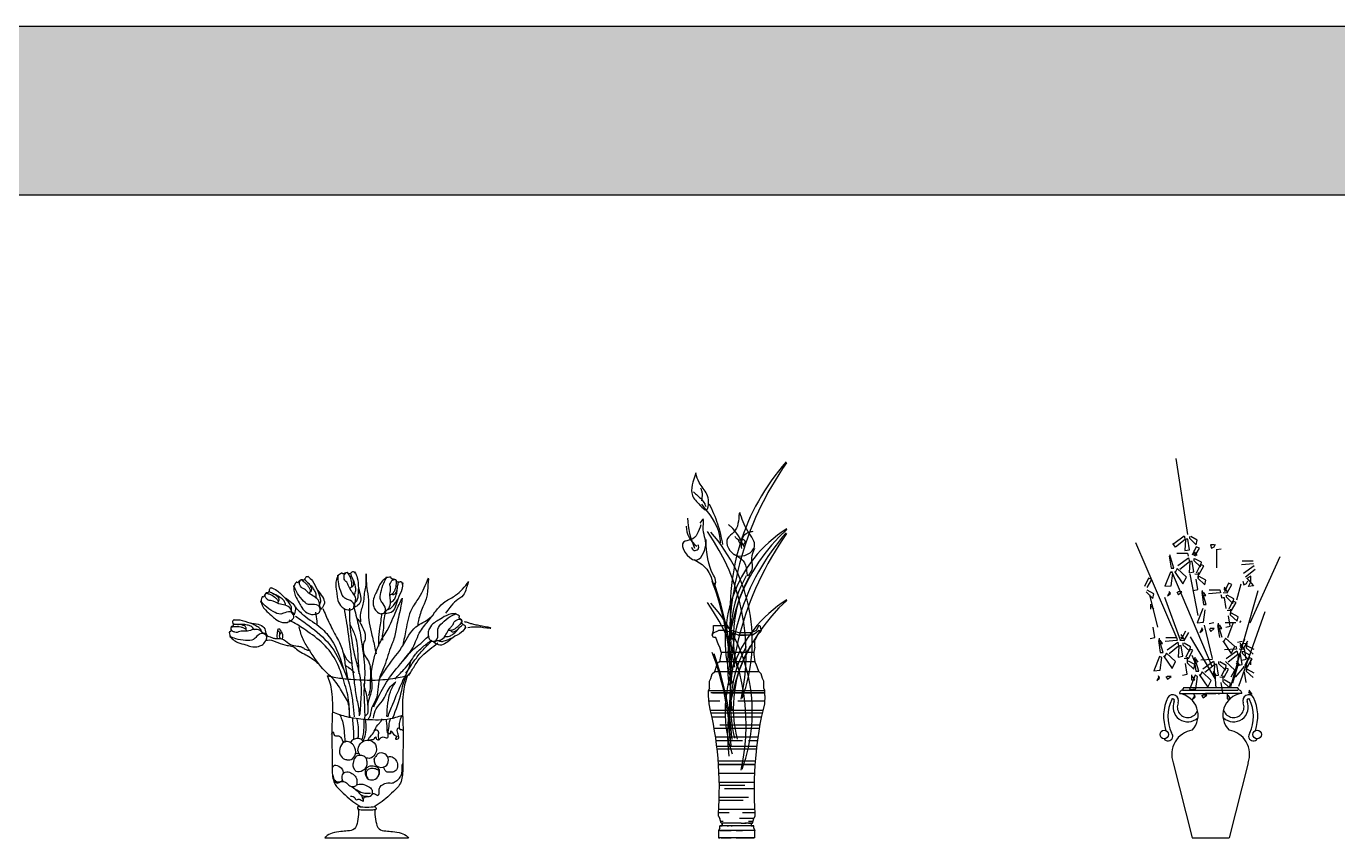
# Model space of a CAD drawing. Header units: millimetres. Extents: x 22565 to 38821, y 15578 to 26720.
# Drawn here: x 25514 to 27963, y 25206 to 26720 of the extents above; entities that cross this region are included whole.
import ezdxf

# ---------------------------------------------------------------- set-up
doc = ezdxf.new("R2010")
doc.units = ezdxf.units.MM
doc.layers.add('www.cad-blocks.net', color=7, linetype='Continuous')

# ---------------------------------------------------------------- blocks, each defined once
blk = doc.blocks.new('A$C48D22395')
for points in [[(305, 892), (247, 889), (232, 866), (223, 832), (219, 807), (202, 781), (181, 768), (158, 775), (138, 766), (105, 713), (94, 691), (78, 665), (59, 666), (44, 666), (36, 658), (21, 593), (3, 540), (0, 534)], [(808, 299), (753, 391), (596, 462), (440, 503), (368, 537), (328, 556), (263, 572), (221, 573), (174, 603), (126, 661), (119, 679), (119, 710), (120, 729)], [(158, 760), (242, 735), (368, 663), (425, 609), (467, 543)], [(655, 442), (610, 563), (539, 631), (486, 671), (365, 730), (309, 756), (264, 782), (244, 795), (213, 810)], [(271, 908), (423, 835), (627, 654), (806, 526), (904, 387), (879, 231), (868, 202)], [(467, 497), (459, 535), (471, 560), (481, 582), (481, 605), (471, 640), (440, 671), (418, 696), (332, 741), (315, 746)], [(809, 62), (862, 132), (851, 214), (809, 261), (627, 256), (523, 222), (329, 289), (119, 439), (7, 557)], [(10, 556), (45, 452), (127, 328), (283, 185), (386, 89), (568, 6), (687, 6), (817, 70)], [(871, 231), (808, 292), (805, 373), (767, 468), (696, 567), (636, 641)]]:
    blk.add_spline(points, degree=3)
blk = doc.blocks.new('A$C30191FAA')
blk.add_line((178.5, 0), (334.7, 0))
for points in [[(245.7, 403), (245.7, 419.3), (251.4, 441.3), (252.8, 456.2), (254.9, 467.6), (255.6, 490.3), (255.6, 492.4), (255.6, 486.8), (257, 465.5), (259.9, 443.5), (260.6, 406.5), (264.8, 384.5), (271.2, 357.6), (274.1, 343.4)], [(80.3, 465.7), (76.1, 465.5), (75, 463.8), (74.4, 461.4), (74.1, 459.6), (72.9, 457.7), (71.4, 456.8), (69.7, 457.3), (68.3, 456.6), (65.9, 452.8), (65.1, 451.2), (63.9, 449.3), (62.6, 449.4), (61.5, 449.4), (61, 448.8), (59.8, 444.2), (58.6, 440.4), (58.3, 439.9)], [(77.9, 466.9), (88.8, 461.6), (103.4, 448.5), (116.4, 439.3), (123.4, 429.3), (121.6, 418.1), (120.9, 416)], [(280.5, 296.7), (295.3, 319.1), (325.3, 360.3), (348.2, 393.4), (374.7, 410.2), (389, 427.5), (403.2, 440.7), (422.6, 452.4), (447, 477.9)], [(371.2, 484.5), (353.8, 447.9), (340.6, 427), (329.9, 387.8), (323.8, 359.3)], [(372.2, 483), (370.1, 460.6), (369.1, 450.9), (361.5, 431.1), (353.3, 405.6), (351.3, 395.4)], [(446, 476.3), (442.5, 465.7), (436.8, 452.4), (423.6, 442.3), (411.9, 429.5), (403.7, 419.4)], [(116.6, 405.9), (120.4, 411), (119.6, 416.9), (116.6, 420.2), (103.5, 419.9), (96, 417.5), (82, 422.2), (66.9, 433.1), (58.9, 441.6)], [(59.1, 441.5), (61.5, 434), (67.5, 425.1), (78.7, 414.8), (86.2, 407.9), (99.2, 401.9), (107.8, 401.9), (117.1, 406.5)], [(116.5, 423), (112.5, 429.6), (101.2, 434.7), (90, 437.7), (84.8, 440.1), (81.9, 441.5), (77.3, 442.7), (74.3, 442.7), (70.9, 444.9), (67.4, 449.1), (66.9, 450.4), (66.9, 452.6), (67, 453.9)], [(69.7, 456.2), (75.7, 454.4), (84.8, 449.2), (89, 445.3), (91.9, 440.6)], [(105.5, 433.3), (102.2, 442), (97.2, 446.9), (93.3, 449.8), (84.6, 454), (80.6, 455.9), (77.3, 457.8), (75.9, 458.7), (73.6, 459.8)], [(92, 437.3), (91.4, 440), (92.2, 441.8), (93, 443.4), (93, 445), (92.3, 447.6), (90, 449.8), (88.4, 451.6), (82.3, 454.8), (81, 455.2)], [(121, 418.1), (116.5, 422.5), (116.3, 428.3), (113.5, 435.2), (108.4, 442.3), (104.1, 447.7)], [(253.5, 226.9), (258.5, 231.9), (259.2, 244.7), (262.7, 263.1), (267, 283), (265.6, 301.5), (267, 318.5), (272, 340.5), (280.5, 362.5), (294.7, 386.7), (311.7, 423.6), (322.4, 446.3)], [(322.8, 446.8), (319.7, 428.5), (312.1, 393.4), (306.5, 368), (302.9, 359.3), (289.7, 321.1), (280.5, 297.2), (272.9, 256.5), (265.7, 241.8), (261.1, 223.9), (259.6, 221.9)], [(122.8, 430.7), (139.1, 415.1), (171.1, 391.6), (191, 368.9), (211.6, 320.6), (213.7, 313.5)], [(161.1, 420.7), (163.3, 404.4), (163.3, 396.6)], [(174.6, 427.8), (186, 402.3), (200.2, 374.6), (207.3, 361.1), (214.4, 335.6), (218.7, 308.6), (221.5, 295.1)], [(214.4, 427.8), (221.5, 383.8), (228.6, 327), (232.9, 292.3), (237.1, 263.9), (242.1, 236.2), (242.8, 227.7)], [(244.2, 229.8), (246.4, 261.7), (246.4, 285.9), (242.1, 310.7), (235, 338.4), (228.6, 372.5), (225.8, 397.3), (225.1, 428.6)], [(232.2, 432.1), (240.7, 398.7), (249.9, 344.8), (252.8, 298.6), (251.4, 271.7), (252.1, 252.5), (252.8, 234), (252.8, 224.1), (252.8, 221.3)], [(269.8, 244.3), (288.6, 281.9), (311.6, 315), (342.6, 354.7), (356.9, 385.3), (373.7, 407.1), (381.8, 417.3)], [(285.1, 418.9), (280.5, 390.4), (278.5, 368.5), (278.5, 357.8)], [(290.2, 417.3), (288.1, 403.6), (287.6, 387.3), (285.6, 373.1), (286.1, 369)], [(10.2, 406.5), (6.5, 404.5), (6.2, 402.6), (6.7, 400.1), (7.2, 398.3), (7, 396.1), (6, 394.6), (4.3, 394.4), (3.3, 393.1), (2.8, 388.7), (2.8, 386.9), (2.5, 384.7), (1.3, 384.2), (0.3, 383.7), (0, 383), (1, 378.3), (1.5, 374.3), (1.5, 373.8)], [(4.7, 393.4), (10.9, 394.4), (21.4, 393.6), (26.8, 391.9), (31.5, 388.9)], [(46.9, 388.2), (40.2, 394.6), (33.5, 396.9), (28.8, 397.8), (19.1, 397.8), (14.7, 397.8), (10.9, 398.1), (9.2, 398.3), (6.7, 398.3)], [(7.5, 406.5), (19.6, 406.5), (38.5, 401.1), (54.1, 398.3), (64.8, 392.4), (68, 381.5), (68.2, 379.3)], [(33, 385.9), (31.3, 388.2), (31.3, 390.2), (31.3, 391.9), (30.5, 393.4), (28.8, 395.4), (25.8, 396.4), (23.6, 397.3), (16.7, 397.6), (15.4, 397.3)], [(67.5, 381.2), (61.5, 383.2), (58.8, 388.4), (53.4, 393.4), (45.7, 397.6), (39.5, 400.6)], [(224.4, 224.8), (222.9, 256.8), (213, 295.1), (200.9, 327), (175.3, 361.8), (142.7, 387.4), (116.4, 403.7), (112.1, 405.8)], [(123.5, 413.6), (148.3, 395.9), (187.4, 360.4), (213, 315), (226.5, 277.3), (230.7, 250.4), (232.9, 225.5)], [(225.8, 224.1), (225.1, 226.9), (223.6, 245.4), (211.6, 271), (194.5, 295.8), (178.9, 310.7), (149.8, 349.8), (137.7, 370.3), (130.6, 393.8)], [(225.8, 397.3), (235, 376.7), (240, 338.4), (242.1, 305.7)], [(239.3, 408.7), (245, 402.3)], [(243.8, 402.1), (250.5, 388.8), (253.5, 370.5), (250.5, 361.9), (249.9, 354.7), (252.5, 340.5), (260.1, 329.3), (263.2, 315.5), (263.2, 288.6), (261.2, 269.7), (259.6, 265.2)], [(445.5, 392.4), (459.3, 393.9), (481.2, 391.9), (488.3, 391.4), (472, 394.9), (460.8, 397), (452.6, 399), (446.5, 401), (439.4, 403.1)], [(68.7, 368.3), (70, 374.5), (66.8, 379.5), (62.5, 381.2), (50.9, 375.3), (45.2, 369.8), (30.5, 368.1), (12.2, 371.3), (1.3, 375.5)], [(1.5, 375.5), (7, 369.8), (16.2, 364.4), (30.8, 359.9), (40.5, 356.9), (54.8, 357.2), (62.5, 360.9), (69, 369.1)], [(61.3, 383.7), (54.8, 387.9), (42.4, 387.7), (31, 385.4), (25.3, 385.4), (22.1, 385.4), (17.4, 384.5), (14.7, 383.2), (10.7, 383.7), (5.7, 385.9), (4.7, 386.9), (3.8, 388.9), (3.3, 390.2)], [(68, 382.2), (72.2, 376), (76.2, 374.8), (82.1, 372.6), (88.1, 371.6), (93.8, 372.1), (101.5, 369.8), (114.6, 360.7), (127.3, 357.7), (134.7, 356), (141.9, 352), (147.6, 350), (151.1, 349.8)], [(68.7, 368.6), (74.4, 369.1), (90.8, 364.1), (107.9, 358.9), (118.8, 356.7), (128, 350.3), (151.6, 336.4), (167.5, 324)], [(89.8, 372.3), (89.3, 377.8), (89.8, 380.7), (90.3, 383.5), (90.8, 387.2), (92.1, 390.7), (94.8, 387.4), (99, 381.2), (99.5, 377), (99, 371.3)], [(91.3, 386.2), (93, 384.2), (93.8, 379.3)], [(94.8, 372.3), (94, 376.8), (95.5, 381), (97, 383.2), (97.3, 384)], [(309.5, 296.2), (325.8, 314), (337.5, 327.7), (346.2, 340.5), (361.5, 356.2), (377.8, 369)], [(324.3, 330.8), (347.7, 355.2), (360.5, 365.4), (370.1, 374.6), (373.2, 377.1)], [(329.9, 306.9), (349.3, 335.4), (364.5, 353.7), (378.8, 368)], [(212.3, 346.2), (222.2, 329.9), (230, 324.2)], [(335, 302.8), (345.7, 320.1), (359.9, 339.5), (374.2, 351.7), (389.5, 363.9)], [(216.5, 321.4), (222.9, 317.8), (232.9, 307.9)], [(295.8, 225.5), (305.5, 249.4), (323.3, 291.1), (327.4, 299.3), (333, 310.4), (339.1, 328.8)], [(183.1, 302.8), (199.1, 299.1), (226.9, 295.9), (267.9, 294.3), (305.2, 297.1), (332.9, 302.8)], [(183.1, 302.8), (187.7, 289.2), (191, 272.9), (192.4, 230), (191.3, 180.2), (192.3, 147.4), (192.2, 124.1), (198, 99.2), (209.4, 86.3), (223.6, 73.5), (238.1, 62.6), (246, 57.3)], [(332.9, 302.8), (328.4, 289.2), (325.1, 272.9), (323.7, 230), (324.8, 180.2), (323.8, 147.4), (323.9, 124.1), (318.1, 99.2), (306.7, 86.3), (292.5, 73.5), (278, 62.6), (270.1, 57.3)], [(305.5, 223.9), (321.2, 270.8), (330.9, 300.3), (337.5, 307.4)], [(259.2, 245.4), (257.7, 259.6), (255.6, 271), (252.1, 283.7), (252.1, 288)], [(269.3, 223.4), (274.4, 240.7), (286.1, 255.5), (300.4, 281.4), (310.5, 290.6)], [(294.3, 226.5), (296.3, 251.4), (300.9, 272.3), (311.1, 291.6)], [(192.5, 234.8), (219.1, 226.1), (254.5, 221.1), (267.3, 220.4), (311.1, 224.8), (323.7, 228.9)], [(205.8, 230.2), (210.2, 220.6), (213.2, 208.3), (215.2, 190.5), (216, 179.5)], [(229.9, 224.1), (230.8, 211.3), (231.9, 194.9), (231.6, 183.1)], [(237.9, 222.2), (240.6, 207.2), (240.6, 192.4), (240.1, 185.5)], [(250.8, 221.4), (251.3, 209.4), (249.7, 193.2), (247.5, 182.5)], [(254, 221.1), (255.1, 209.1), (255.1, 201.1), (251.9, 186.1), (249.9, 180.1)], [(259.5, 181.4), (260.3, 185.5), (263.6, 189.1), (270.8, 198.7), (277.1, 210.5), (281.4, 214.8), (285, 220.9), (285.3, 221.9)], [(292.4, 221.1), (293.8, 212.6), (294.3, 206.6), (294.3, 201.7), (295.9, 195.4), (298.7, 193.8)], [(296.2, 195.9), (297.9, 203.9), (300.6, 220.3), (301.7, 222.5)], [(322, 227.4), (319, 220.6), (317.6, 215.7), (317, 210.7), (318.1, 203.3), (319.2, 201.7), (320, 200.9)], [(190.8, 192.5), (194.3, 197.4), (195.3, 192.7), (198.5, 190.2), (204.2, 189.9), (207.5, 188.3), (209.3, 185.2), (210.5, 182.9), (213.3, 179.6), (216.8, 178.7)], [(260, 181.5), (263.3, 182.7), (267.3, 183.4), (270.1, 184.1), (272.2, 186.9), (273.4, 188.5), (274.1, 186.4), (275.2, 184.1), (277.1, 182.7), (280.2, 183.6), (282, 185.5), (285.3, 187.8), (289.1, 187.8), (296.1, 187.3), (296.6, 189.4), (297.3, 195.3), (299.4, 194.8), (301, 194.1), (301.5, 199.5), (306.7, 193.2), (312.8, 188.5), (310.4, 185.5), (310.4, 184.8), (316.1, 185.5), (315.8, 190.9), (315.3, 193), (314.2, 203), (315.8, 204.9), (317.9, 203), (322.9, 201.4), (325, 199.1)], [(272.1, 200.6), (275.7, 201.1), (278.1, 198.1), (278.1, 191), (278.7, 185.8), (279, 183.9), (279, 183.1)], [(217.1, 146.3), (224.6, 145.4), (234.7, 152.9), (234.7, 167.7), (227.6, 176.8), (217.3, 179.6), (207.7, 170.5), (207.2, 154.5), (215.4, 146.8), (223.6, 144.9)], [(227.9, 177.3), (229.3, 181.7), (234.4, 184.8), (247.3, 183.1), (249.2, 179.8)], [(243.8, 155), (241, 159.7), (242.6, 172.3), (248.5, 179.1), (259.8, 182.2), (272.9, 174), (272, 155.5), (263, 148.2), (254.8, 149.1)], [(232.6, 129.7), (236.5, 124.5), (249.4, 125.9), (256.2, 132.5), (257.4, 141.4), (254.8, 149.4), (247.3, 153.6), (235.4, 150.1), (231.1, 139.1), (231.1, 132.5), (233.3, 129)], [(235.8, 159), (238.2, 157.1), (241.2, 157.6)], [(269.9, 147.6), (274.8, 134.3), (291.4, 133.4), (297.3, 144.8), (290.3, 156.6), (277.1, 156.3), (272.4, 150.2), (271, 148.3), (271.3, 140.4)], [(295.9, 151.2), (301.7, 151.4), (309.5, 146.9), (313.9, 138), (312.3, 127), (305.3, 122.6), (298.5, 122.3), (292.1, 124), (290.5, 127), (289.3, 129.1), (288.8, 131.5), (289.1, 132.2)], [(192.2, 130.5), (196.2, 135.2), (207, 131.9), (212.2, 124.7), (212.4, 119.1)], [(212.9, 104.8), (211.5, 108), (210.7, 115.1), (212.6, 119.3), (216.6, 122.6), (222.2, 123), (231.2, 118.6), (237.5, 110.6), (238.4, 103.4), (237, 97.5), (234, 95.4), (232.3, 95.1), (229.7, 94.9), (229, 95.1)], [(226.5, 77.6), (234.4, 74.5), (236.3, 71.2), (242.6, 71.9), (246.2, 70.3), (248.7, 68.7), (249.9, 68.4), (251.1, 74.1), (254.1, 76.2), (261.2, 77.1), (265.2, 78.7), (268.4, 82.3), (274.8, 79.9), (276.9, 79), (279, 80.9), (279.7, 87.2), (281.1, 94), (283.9, 97.3), (287.9, 100.1), (293.1, 101.7), (298.7, 102.4), (306.4, 102.6), (309.7, 104.8), (315.4, 108.7), (319.8, 114.6), (322.4, 121.9), (322.6, 129.6), (323.1, 135.5), (323.8, 138.5)], [(253.7, 120), (258.4, 109.9), (269.4, 108.3), (279.2, 116.5), (278.8, 129.4), (271.5, 133.1), (259.5, 132.2), (254.4, 127), (254.1, 116)], [(259.5, 110.4), (257, 114.8), (257.4, 125.4), (263, 129.4), (271, 129.4), (277.8, 126.1), (279.2, 120.5), (278.1, 114.8)], [(193.2, 116.5), (201.6, 101.9), (209.8, 104.8), (216.8, 103.6), (220.6, 100.8), (223.2, 98.4), (227.4, 95.9), (244.5, 81.3), (247.3, 77.3), (248.5, 72.2)], [(211.2, 107.6), (208.9, 105.2), (204.9, 103.6), (203, 103.6), (201.1, 104.5), (198.1, 105.9), (194.3, 113.2)], [(238.2, 98.7), (242.4, 100.1), (251.3, 99.1), (262.1, 94.2), (266.8, 88.1), (266.6, 83.7), (265.6, 79.7), (263.5, 78.3)], [(237.3, 90), (245.9, 85.3), (256, 83), (264, 83.4)], [(245.2, 80.6), (249.7, 78.5), (254.6, 77.6), (258.1, 77.8)], [(240.9, 52.5), (241.3, 47.3), (239.4, 30.3), (233.6, 16.6), (220.9, 12.7), (208.4, 11.6), (192.3, 8.6), (180.2, 1.7), (178.5, 0)], [(241.3, 58.7), (239.6, 57), (240.5, 53.3), (241.6, 52.2)], [(240.9, 52.5), (251.2, 52.2), (263.5, 52.2), (272.8, 52.5)], [(241.8, 58.5), (257, 57), (272.5, 58.3)], [(272.1, 58.1), (273.8, 56.3), (273.6, 52.5), (270, 52)], [(272.3, 52.5), (271.9, 47.3), (273.8, 30.3), (279.6, 16.6), (292.3, 12.7), (304.8, 11.6), (321, 8.6), (333, 1.7), (334.7, 0)]]:
    blk.add_spline(points, degree=3)
at = {"yscale": 0.07200000000011642, "zscale": 0.072}
for p, xscale, rotation in [((106.9, 432.5), 0.07199999999671876, 340.9705285811104), ((176.6, 459.7), 0.07199999999520362, 319.1836113149182), ((255.7, 473.6), 0.07200000000226556, 288.2860083961286), ((384.6, 429.8), 0.07200000000253123, 253.7284917924354)]:
    blk.add_blockref('A$C48D22395', p, dxfattribs=dict(at, xscale=xscale, rotation=rotation))
blk = doc.blocks.new('A$C23C93A61')
for p, q in [((57.8, 387), (57.8, 396)), ((57.8, 396), (67.2, 396)), ((67.2, 396), (78.9, 396)), ((78.9, 396), (93, 387)), ((142.3, 396), (137.6, 387)), ((142.3, 396), (144.6, 396)), ((144.6, 396), (147, 387)), ((55.4, 378), (57.8, 387)), ((55.4, 378), (57.8, 382.5)), ((57.8, 373.5), (55.4, 378)), ((57.8, 382.5), (67.2, 387)), ((62.5, 373.5), (57.8, 373.5)), ((67.2, 360), (62.5, 373.5)), ((78.9, 387), (67.2, 387)), ((93, 382.5), (78.9, 387)), ((93, 387), (107.1, 382.5)), ((104.7, 378), (93, 382.5)), ((104.7, 378), (107.1, 378)), ((116.5, 378), (104.7, 378)), ((118.8, 382.5), (107.1, 382.5)), ((107.1, 378), (118.8, 378)), ((118.8, 382.5), (116.5, 382.5)), ((118.8, 378), (116.5, 378)), ((128.2, 378), (116.5, 378)), ((128.2, 382.5), (118.8, 382.5)), ((130.5, 378), (118.8, 378)), ((137.6, 387), (128.2, 382.5)), ((130.5, 378), (128.2, 378)), ((137.6, 382.5), (130.5, 378)), ((137.6, 382.5), (130.5, 378)), ((139.9, 378), (135.2, 369)), ((135.2, 355.5), (135.2, 369)), ((142.3, 387), (137.6, 382.5)), ((142.3, 382.5), (139.9, 378)), ((142.3, 387), (147, 387)), ((144.6, 382.5), (142.3, 382.5)), ((144.6, 382.5), (142.3, 382.5)), ((142.3, 382.5), (144.6, 382.5)), ((147, 387), (144.6, 382.5)), ((69.5, 355.5), (67.2, 360)), ((71.9, 346.5), (69.5, 355.5)), ((71.9, 346.5), (71.9, 342)), ((71.9, 346.5), (132.9, 346.5)), ((135.2, 355.5), (132.9, 346.5)), ((132.9, 346.5), (132.9, 342)), ((60.1, 310.5), (64.8, 324)), ((64.8, 324), (67.2, 328.5)), ((67.2, 328.5), (69.5, 328.5)), ((69.5, 328.5), (71.9, 342)), ((135.2, 328.5), (69.5, 328.5)), ((132.9, 342), (135.2, 328.5)), ((137.6, 324), (135.2, 328.5)), ((142.3, 310.5), (137.6, 324)), ((50.7, 292.5), (53.1, 297)), ((53.1, 297), (55.4, 306)), ((55.4, 306), (60.1, 310.5)), ((60.1, 310.5), (142.3, 310.5)), ((147, 306), (142.3, 310.5)), ((149.3, 297), (147, 306)), ((151.7, 292.5), (149.3, 297)), ((50.7, 279), (48.4, 274.5)), ((48.4, 265.5), (48.4, 274.5)), ((48.4, 274.5), (154, 274.5)), ((50.7, 279), (50.7, 292.5)), ((52.7, 271.3), (154, 271.3)), ((56.1, 270.3), (154, 270.3)), ((151.7, 279), (151.7, 292.5)), ((154, 274.5), (151.7, 279)), ((154, 265.5), (154, 274.5)), ((49.6, 249.8), (48.4, 265.5)), ((49.1, 255.6), (69.5, 255.6)), ((103, 255.6), (153.3, 255.6)), ((154, 265.5), (152.8, 249.8)), ((52.4, 237.8), (150, 237.8)), ((53.4, 233.1), (149, 233.1)), ((55, 225.7), (78.6, 225.7)), ((89.6, 225.7), (147.4, 225.7)), ((59.1, 204.3), (143.3, 204.3)), ((69.5, 210.7), (144.4, 210.7)), ((62.7, 181.2), (112.1, 181.2)), ((62.8, 188.2), (140.7, 188.2)), ((123.2, 181.2), (139.7, 181.2)), ((64, 170.8), (138.4, 170.8)), ((64.6, 165.7), (137.8, 165.7)), ((66.7, 143.3), (135.7, 143.3)), ((67.2, 137.2), (135.2, 137.2)), ((67.2, 136.6), (135.2, 136.6)), ((68.1, 120.8), (134.3, 120.8)), ((68.7, 103.7), (133.7, 103.7)), ((68.7, 98.3), (116.5, 98.3)), ((68.6, 75.9), (123.2, 75.9)), ((78.6, 92), (133.6, 92)), ((67.7, 53.4), (134.7, 53.4)), ((68.5, 70.2), (113.1, 70.2)), ((67.2, 40.5), (67.2, 45)), ((67.2, 40.5), (69.5, 36)), ((67.3, 47.4), (86.9, 47.4)), ((71.9, 27), (69.5, 36)), ((70.8, 30.9), (76.2, 30.9)), ((74.2, 27), (71.9, 27)), ((74.2, 27), (71.9, 27)), ((74.2, 27), (74.2, 22.5)), ((76.6, 27), (74.2, 27)), ((78.9, 27), (74.2, 27)), ((74.2, 22.5), (74.2, 27)), ((83.6, 27), (76.6, 27)), ((78.9, 27), (76.6, 27)), ((85.9, 27), (78.9, 27)), ((85.9, 27), (83.6, 27)), ((93, 27), (83.6, 27)), ((93, 27), (85.9, 27)), ((100, 27), (93, 27)), ((100, 27), (93, 27)), ((109.4, 27), (100, 27)), ((109.4, 27), (100, 27)), ((106.4, 36.6), (133.2, 36.6)), ((109.4, 27), (118.8, 27)), ((109.4, 27), (116.5, 27)), ((112.1, 47.4), (135.1, 47.4)), ((118.8, 27), (116.5, 27)), ((123.5, 27), (116.5, 27)), ((123.5, 27), (118.8, 27)), ((123.2, 30.9), (131.6, 30.9)), ((123.5, 27), (125.8, 27)), ((128.2, 27), (123.5, 27)), ((128.2, 27), (125.8, 27)), ((125.8, 27), (128.2, 27)), ((128.2, 27), (128.2, 22.5)), ((128.2, 27), (130.5, 27)), ((130.5, 27), (128.2, 27)), ((130.5, 27), (132.9, 36)), ((135.2, 40.5), (132.9, 36)), ((135.2, 45), (135.2, 40.5)), ((69.5, 18), (67.2, 13.5)), ((69.5, 13.5), (67.2, 13.5)), ((69.5, 13.5), (67.2, 13.5)), ((67.2, 13.5), (67.2, 4.5)), ((67.2, 4.5), (67.2, 0)), ((69.5, 0), (67.2, 0)), ((69.5, 0), (67.2, 0)), ((69.5, 0), (67.2, 0)), ((67.2, 0), (69.5, 0)), ((69.5, 22.5), (71.9, 22.5)), ((71.9, 22.5), (69.5, 22.5)), ((69.5, 18), (69.5, 22.5)), ((69.5, 13.5), (74.2, 13.5)), ((74.2, 13.5), (69.5, 13.5)), ((71.9, 0), (69.5, 0)), ((71.9, 0), (69.5, 0)), ((71.9, 0), (69.5, 0)), ((74.2, 0), (69.5, 0)), ((74.2, 22.5), (71.9, 22.5)), ((74.2, 22.5), (71.9, 22.5)), ((74.2, 22.5), (71.9, 22.5)), ((76.6, 22.5), (71.9, 22.5)), ((71.9, 22.5), (74.2, 22.5)), ((71.9, 0), (76.6, 0)), ((76.6, 0), (71.9, 0)), ((76.6, 22.5), (74.2, 22.5)), ((78.9, 22.5), (74.2, 22.5)), ((78.9, 22.5), (74.2, 22.5)), ((74.2, 13.5), (81.3, 13.5)), ((81.3, 13.5), (74.2, 13.5)), ((76.6, 0), (74.2, 0)), ((81.3, 0), (74.2, 0)), ((83.6, 22.5), (76.6, 22.5)), ((83.6, 22.5), (76.6, 22.5)), ((78.9, 22.5), (76.6, 22.5)), ((76.6, 0), (83.6, 0)), ((83.6, 0), (76.6, 0)), ((83.6, 22.5), (78.9, 22.5)), ((85.9, 22.5), (78.9, 22.5)), ((81.3, 13.5), (90.6, 13.5)), ((90.6, 13.5), (81.3, 13.5)), ((83.6, 0), (81.3, 0)), ((90.6, 0), (81.3, 0)), ((100, 0), (81.3, 0)), ((83.6, 22.5), (85.9, 22.5)), ((90.6, 22.5), (83.6, 22.5)), ((90.6, 22.5), (83.6, 22.5)), ((93, 22.5), (83.6, 22.5)), ((90.6, 0), (83.6, 0)), ((83.6, 0), (90.6, 0)), ((93, 22.5), (85.9, 22.5)), ((90.6, 22.5), (93, 22.5)), ((100, 22.5), (90.6, 22.5)), ((100, 22.5), (90.6, 22.5)), ((100, 13.5), (90.6, 13.5)), ((100, 13.5), (90.6, 13.5)), ((100, 0), (90.6, 0)), ((100, 0), (90.6, 0)), ((100, 0), (90.6, 0)), ((100, 22.5), (93, 22.5)), ((100, 22.5), (93, 22.5)), ((107.1, 0), (95.3, 0)), ((109.4, 22.5), (100, 22.5)), ((109.4, 22.5), (100, 22.5)), ((109.4, 22.5), (100, 22.5)), ((109.4, 22.5), (100, 22.5)), ((100, 13.5), (111.8, 13.5)), ((111.8, 13.5), (100, 13.5)), ((109.4, 0), (100, 0)), ((109.4, 0), (100, 0)), ((111.8, 0), (100, 0)), ((100, 0), (121.1, 0)), ((118.8, 0), (107.1, 0)), ((118.8, 22.5), (109.4, 22.5)), ((118.8, 22.5), (109.4, 22.5)), ((116.5, 22.5), (109.4, 22.5)), ((118.8, 22.5), (109.4, 22.5)), ((109.4, 0), (111.8, 0)), ((118.8, 0), (109.4, 0)), ((118.8, 0), (109.4, 0)), ((121.1, 13.5), (111.8, 13.5)), ((121.1, 13.5), (111.8, 13.5)), ((121.1, 0), (111.8, 0)), ((118.8, 22.5), (116.5, 22.5)), ((123.5, 22.5), (116.5, 22.5)), ((123.5, 22.5), (118.8, 22.5)), ((125.8, 22.5), (118.8, 22.5)), ((125.8, 22.5), (118.8, 22.5)), ((118.8, 0), (121.1, 0)), ((118.8, 0), (125.8, 0)), ((125.8, 0), (118.8, 0)), ((130.5, 0), (118.8, 0)), ((128.2, 13.5), (121.1, 13.5)), ((128.2, 13.5), (121.1, 13.5)), ((128.2, 0), (121.1, 0)), ((128.2, 22.5), (123.5, 22.5)), ((128.2, 22.5), (123.5, 22.5)), ((125.8, 22.5), (123.5, 22.5)), ((128.2, 22.5), (125.8, 22.5)), ((130.5, 22.5), (125.8, 22.5)), ((125.8, 0), (130.5, 0)), ((125.8, 0), (128.2, 0)), ((130.5, 0), (125.8, 0)), ((128.2, 22.5), (130.5, 22.5)), ((130.5, 22.5), (128.2, 22.5)), ((130.5, 22.5), (128.2, 22.5)), ((130.5, 22.5), (128.2, 22.5)), ((132.9, 13.5), (128.2, 13.5)), ((132.9, 13.5), (128.2, 13.5)), ((135.2, 0), (128.2, 0)), ((132.9, 22.5), (130.5, 22.5)), ((130.5, 22.5), (132.9, 22.5)), ((130.5, 0), (132.9, 0)), ((132.9, 0), (130.5, 0)), ((130.5, 0), (132.9, 0)), ((132.9, 18), (132.9, 22.5)), ((132.9, 18), (135.2, 13.5)), ((135.2, 13.5), (132.9, 13.5)), ((135.2, 13.5), (132.9, 13.5)), ((135.2, 0), (135.2, 13.5))]:
    blk.add_line(p, q)
for centre, radius, start, end in [((673.8, 361.9), 586.6, 144.8124, 185.6483), ((507.9, 424.6), 419.1, 138.6157, 187.4986), ((143.9, 598.7), 134.4, 180.9298, 205.5668), ((52.7, 581.6), 45.7, 179.7877, 235.3464), ((-275.5, 344.1), 394.2, 347.4433, 35.1899), ((-175.1, 366.8), 305.5, 339.6334, 41.735), ((326.6, 367.6), 247, 122.254, 198.627), ((423.6, 324.4), 339.6, 132.3417, 186.7487), ((673.8, 229.6), 586.6, 144.8124, 185.6483), ((507.9, 292.2), 419.1, 138.6157, 187.4986), ((23.6, 542.8), 6.71, 183.9736, 32.8745), ((323.2, 374.4), 228.4, 149.6536, 194.6854), ((-431.2, 293.1), 520.7, 2.127, 20.8334), ((-489.2, 276.9), 583, 3.8134, 19.9482), ((321.3, 376.9), 231.5, 151.0455, 194.6959), ((326.6, 235.2), 247, 122.254, 198.627), ((423.6, 192), 339.6, 132.3417, 186.7487), ((-275.5, 211.8), 394.2, 347.4433, 35.1899), ((-175.1, 234.5), 305.5, 339.6334, 41.735), ((-431.2, 160.7), 520.7, 2.127, 20.8334), ((-489.2, 144.6), 583, 3.8134, 19.9482), ((321.3, 244.5), 231.5, 151.0455, 194.6959), ((323.2, 242.1), 228.4, 149.6536, 194.6854), ((-594.6, 91.2), 663.4, 356.0022, 13.8238), ((797, 91.2), 663.4, 166.1762, 183.9978)]:
    blk.add_arc(centre, radius, start, end)
for points in [[(24.7, 680.8), (18.5, 639), (33.1, 620.3), (44.5, 611.9), (48.7, 626.5), (45.6, 641.1), (31, 663), (24.7, 679.7)], [(20.5, 645.3), (35.2, 631.7), (41.4, 623.4), (43.5, 618.2)], [(36.2, 628.6), (37.2, 641.1), (36.2, 647.4), (34.1, 652.6)], [(35.2, 622.4), (68.5, 566), (70.6, 550.4)], [(49.8, 623.4), (65.4, 585.9), (74.8, 547.3)], [(34.1, 583.7), (15.8, 556.3), (2, 551.7), (23.4, 518.1), (43.3, 545.6), (38.7, 580.7), (38.7, 594.4), (32.6, 586.8)], [(105.6, 605.6), (95.7, 570.2), (84.2, 558.7), (100.7, 526.7), (134.4, 543.1), (122, 571.9), (107.2, 607.2)], [(115.5, 542.3), (90, 580.9), (85.9, 584.2)], [(110.5, 539.9), (114.6, 563.7), (123.7, 570.2), (131.9, 571.9)], [(21.8, 519.3), (55.5, 479.9), (59.6, 468.4), (62.1, 476.6), (57.9, 489.8), (44, 553.8), (44, 556.3)], [(95.7, 529.2), (118.7, 503.7), (122, 489), (128.6, 497.2), (129.4, 521.8), (135.2, 540.7)], [(104, 556.3), (110.5, 547.3), (117.1, 551.4), (113.8, 556.3), (109.7, 555.5), (105.6, 555.5), (98.2, 562)]]:
    blk.add_spline(points, degree=3)
blk = doc.blocks.new('A$C38D62216')
for p, q in [((97.4, 566), (75.3, 707.5)), ((70.8, 549.2), (90.6, 563.5)), ((90.6, 563.5), (92.4, 556.4)), ((77.5, 371.4), (0, 550.5)), ((74.4, 542.1), (69, 549.2)), ((92.4, 556.4), (74.4, 542.1)), ((92.8, 556.5), (91.6, 535.8)), ((97.1, 557.1), (94, 557.1)), ((100.1, 537.6), (97.1, 557.1)), ((100.1, 562.5), (100.1, 558.9)), ((100.1, 558.9), (112.9, 546.7)), ((114.7, 555.2), (102.6, 561.9)), ((112.9, 543.2), (105, 527.3)), ((110.5, 525.5), (119, 540.7)), ((112.9, 546.7), (114.7, 555.2)), ((119, 540.7), (112.9, 543.2)), ((146.6, 546.9), (139.2, 546.9)), ((139.2, 546.9), (141.3, 540.5)), ((141.3, 540.5), (146.6, 542.7)), ((146.6, 542.7), (148.8, 548)), ((150.9, 538.8), (150.9, 503.7)), ((62.6, 525.7), (65.8, 503.4)), ((71.1, 503.4), (63.7, 527.8)), ((76.4, 531), (96.5, 531)), ((78.8, 507.9), (98.5, 522.3)), ((100.3, 515.1), (82.4, 500.8)), ((91.6, 535.8), (100.1, 537.6)), ((96.5, 531), (97.7, 525.5)), ((98.5, 522.3), (100.3, 515.1)), ((100.8, 515.2), (99.5, 494.5)), ((105, 515.8), (102, 515.8)), ((108.1, 496.3), (105, 515.8)), ((108.1, 521.3), (108.1, 517.6)), ((108.1, 517.6), (120.8, 505.5)), ((108.4, 536.2), (108.4, 526.6)), ((114.7, 526.6), (110.5, 533)), ((122.7, 514), (110.5, 520.7)), ((159.4, 538.4), (149.8, 537.3)), ((198.8, 516.7), (218.9, 516.7)), ((213.6, 401.1), (269.3, 524.7)), ((64.8, 495.9), (54.1, 469.4)), ((69, 493.8), (64.8, 495.9)), ((65.8, 503.4), (71.1, 503.4)), ((65.8, 470.4), (69, 493.8)), ((66.4, 497.4), (141.7, 320.5)), ((72.2, 497), (88.1, 473.6)), ((77.5, 502.3), (73.3, 494.9)), ((94.5, 486.4), (77.5, 502.3)), ((99.5, 494.5), (108.1, 496.3)), ((100.7, 491.9), (115.8, 415)), ((110.5, 492.8), (118.4, 492.2)), ((120.9, 509.8), (113, 494)), ((116.3, 494.9), (116.3, 485.3)), ((118.4, 492.2), (127, 507.4)), ((120.8, 505.5), (122.7, 514)), ((127, 507.4), (120.9, 509.8)), ((219.5, 511.2), (197.6, 509.4)), ((201.2, 493.7), (220.9, 508)), ((222.7, 500.8), (204.7, 486.5)), ((23.9, 484.4), (16, 468.6)), ((21.5, 466.8), (30, 482)), ((30, 482), (23.9, 484.4)), ((54.1, 469.4), (65.8, 470.4)), ((88.1, 473.6), (94.5, 486.4)), ((116, 463), (113, 482.5)), ((116, 487.9), (116, 484.3)), ((116, 484.3), (128.8, 472.1)), ((130.6, 480.6), (118.4, 487.3)), ((128.8, 472.1), (130.6, 480.6)), ((164.7, 468.3), (170, 459.8)), ((164.7, 463), (166.8, 466.2)), ((173.3, 474.9), (165.4, 459.1)), ((170.9, 457.3), (179.4, 472.5)), ((179.4, 472.5), (173.3, 474.9)), ((196.2, 473.5), (187.8, 443.4)), ((199.6, 478.6), (201.7, 472.3)), ((201.7, 472.3), (207, 474.4)), ((207, 485), (219.8, 470.1)), ((207, 474.4), (209.2, 479.7)), ((214.5, 488.2), (209.2, 485)), ((210.2, 469.1), (214.5, 477.6)), ((219.8, 470.1), (210.2, 469.1)), ((214.5, 477.6), (214.5, 488.2)), ((19.1, 458.9), (31.9, 446.7)), ((33.7, 455.2), (21.5, 461.9)), ((25.3, 453.4), (40.4, 393.2)), ((31.9, 446.7), (33.7, 455.2)), ((83.7, 369), (54, 448.1)), ((63.7, 458.7), (59.4, 451.3)), ((59.4, 451.3), (64.8, 455.6)), ((64.8, 455.6), (62.6, 459.8)), ((76.4, 458.7), (79.6, 453.4)), ((86, 458.7), (78.6, 458.7)), ((79.6, 453.4), (86, 458.7)), ((107.5, 461.2), (116, 463)), ((123, 457.4), (126.2, 435.1)), ((131.5, 435.1), (124.1, 459.5)), ((124.2, 461.6), (124.2, 452)), ((124.2, 452), (130.6, 452)), ((130.6, 452), (126.4, 458.4)), ((157.5, 457.3), (135.6, 455.4)), ((136.8, 462.7), (156.9, 462.7)), ((156.9, 462.7), (158.1, 457.3)), ((158.9, 454), (160.7, 446.8)), ((165.4, 447.5), (162.4, 447.5)), ((163, 457.9), (170.9, 457.3)), ((170, 459.8), (164.7, 463)), ((168.5, 428.1), (165.4, 447.5)), ((168.5, 453), (168.5, 449.4)), ((168.5, 449.4), (181.2, 437.2)), ((183.1, 445.7), (170.9, 452.4)), ((181.3, 441.6), (173.4, 425.8)), ((177.7, 282.5), (228.4, 461.7)), ((181.2, 437.2), (183.1, 445.7)), ((187.4, 439.1), (181.3, 441.6)), ((27.3, 436.2), (27.3, 426.6)), ((33.7, 426.6), (29.4, 433)), ((125.1, 427.7), (114.5, 401.1)), ((126.2, 435.1), (131.5, 435.1)), ((126.2, 402.2), (129.4, 425.5)), ((170.9, 424.5), (178.8, 423.9)), ((176.4, 419.7), (176.4, 416)), ((176.7, 426.6), (176.7, 417.1)), ((178.8, 423.9), (187.4, 439.1)), ((191, 412.4), (178.8, 419.1)), ((192.6, 282.9), (241.3, 422.2)), ((35.4, 373.7), (32.3, 393.1)), ((114.5, 401.1), (126.2, 402.2)), ((127.5, 396.5), (142.6, 334.6)), ((137.3, 399.9), (145.8, 401.7)), ((152.8, 396.1), (156, 373.8)), ((161.3, 373.8), (153.9, 398.2)), ((154.1, 400.3), (154.1, 390.7)), ((160.4, 390.7), (156.2, 397.1)), ((166.6, 401.4), (186.7, 401.4)), ((167.9, 392.9), (176.4, 394.7)), ((181.1, 399.9), (171.1, 373.1)), ((176.4, 394.7), (173.4, 414.2)), ((176.4, 416), (189.2, 403.9)), ((189.2, 403.9), (191, 412.4)), ((194.5, 401.7), (196.7, 404.9)), ((26.8, 371.9), (35.4, 373.7)), ((42.4, 368.1), (45.5, 345.8)), ((50.9, 345.8), (43.4, 370.2)), ((43.6, 372.2), (43.6, 362.7)), ((50, 362.7), (45.7, 369)), ((76.8, 367.9), (54.9, 366.1)), ((56.2, 373.4), (76.2, 373.4)), ((76.2, 373.4), (77.5, 367.9)), ((82.3, 368.6), (90.2, 367.9)), ((84.1, 379), (89.4, 370.5)), ((89.4, 370.5), (84.1, 373.7)), ((92.7, 385.6), (84.8, 369.8)), ((90.2, 367.9), (98.8, 383.1)), ((148, 297.4), (102.3, 375.2)), ((124.1, 390.5), (119.8, 383)), ((119.8, 383), (125.1, 387.3)), ((125.1, 387.3), (123, 391.5)), ((136.8, 390.5), (140, 385.2)), ((146.4, 390.5), (139, 390.5)), ((140, 385.2), (146.4, 390.5)), ((154.1, 390.7), (160.4, 390.7)), ((162.4, 367.4), (178.3, 344.1)), ((167.7, 372.7), (163.5, 365.3)), ((184.7, 356.8), (167.7, 372.7)), ((203.1, 369.8), (195.2, 354)), ((200.7, 352.2), (209.2, 367.4)), ((43.6, 362.7), (50, 362.7)), ((45.5, 345.8), (50.9, 345.8)), ((57.2, 344.7), (53, 337.3)), ((74.3, 328.8), (57.2, 344.7)), ((58.5, 350.4), (78.2, 364.7)), ((80, 357.5), (62.1, 343.2)), ((78.2, 364.7), (80, 357.5)), ((80.5, 357.6), (79.3, 336.9)), ((84.8, 358.2), (81.7, 358.2)), ((87.8, 338.8), (84.8, 358.2)), ((87.8, 363.7), (87.8, 360)), ((87.8, 360), (100.6, 347.9)), ((102.4, 356.4), (90.2, 363.1)), ((100.6, 352.2), (92.7, 336.4)), ((98.2, 334.6), (106.7, 349.8)), ((100.6, 347.9), (102.4, 356.4)), ((106.7, 349.8), (100.6, 352.2)), ((187.3, 352.2), (165.4, 350.4)), ((169, 334.6), (188.7, 348.9)), ((178.3, 344.1), (184.7, 356.8)), ((186.7, 357.7), (187.9, 352.2)), ((188.7, 348.9), (190.5, 341.8)), ((189.7, 365), (198.3, 366.8)), ((192.8, 352.8), (200.7, 352.2)), ((194.5, 363.2), (199.8, 354.7)), ((199.8, 354.7), (194.5, 357.9)), ((198.3, 347.9), (198.3, 344.3)), ((198.3, 344.3), (211, 332.1)), ((200.7, 363.2), (208.6, 362.6)), ((212.9, 340.6), (200.7, 347.3)), ((206.2, 333.4), (203.2, 352.9)), ((206.2, 358.4), (206.2, 354.7)), ((206.2, 354.7), (219, 342.6)), ((206.5, 365.3), (206.5, 355.8)), ((220.8, 351.1), (208.6, 357.8)), ((44.5, 338.3), (33.9, 311.8)), ((48.7, 336.2), (44.5, 338.3)), ((45.5, 312.8), (48.7, 336.2)), ((51.9, 339.4), (67.9, 316)), ((67.9, 316), (74.3, 328.8)), ((79.3, 336.9), (87.8, 338.8)), ((90.3, 335.2), (98.2, 334.6)), ((95.7, 305.4), (92.7, 324.9)), ((95.7, 330.4), (95.7, 326.7)), ((95.7, 326.7), (108.5, 314.5)), ((96, 337.3), (96, 327.7)), ((110.4, 323.1), (98.2, 329.7)), ((104.7, 340.6), (110.9, 325.8)), ((108.5, 314.5), (110.4, 323.1)), ((109, 333.1), (112.2, 310.7)), ((117.5, 310.7), (110.1, 335.2)), ((110.2, 337.2), (110.2, 327.6)), ((116.6, 327.6), (112.3, 334)), ((143.5, 332.9), (121.6, 331.1)), ((125.1, 315.3), (144.9, 329.7)), ((146.7, 322.5), (128.7, 308.2)), ((144.9, 329.7), (146.7, 322.5)), ((147.1, 322.6), (145.9, 301.9)), ((151.4, 323.2), (148.3, 323.2)), ((154.4, 303.7), (151.4, 323.2)), ((154.4, 328.7), (154.4, 325)), ((154.4, 325), (167.2, 312.9)), ((169, 321.4), (156.9, 328.1)), ((167.2, 312.9), (169, 321.4)), ((184.7, 313), (167.7, 328.9)), ((190.5, 341.8), (172.6, 327.4)), ((181.1, 289.4), (191.2, 322.9)), ((186.1, 299.5), (202.9, 319.6)), ((188.3, 330), (193.6, 321.5)), ((188.3, 324.7), (190.4, 327.9)), ((193.6, 321.5), (188.3, 324.7)), ((191, 341.8), (189.7, 321.2)), ((189.7, 321.2), (198.3, 323)), ((195.2, 342.5), (192.2, 342.5)), ((198.3, 323), (195.2, 342.5)), ((197.7, 331.6), (206.2, 333.4)), ((200.7, 319.5), (208.6, 318.8)), ((211.1, 336.5), (203.2, 320.7)), ((206.5, 321.5), (206.5, 312)), ((208.6, 318.8), (217.2, 334)), ((211, 332.1), (212.9, 340.6)), ((217.2, 334), (211.1, 336.5)), ((214.4, 332), (214.4, 322.4)), ((33.9, 311.8), (45.5, 312.8)), ((43.4, 301.2), (39.2, 293.7)), ((39.2, 293.7), (44.5, 298)), ((44.5, 298), (42.4, 302.2)), ((56.2, 301.2), (59.4, 295.8)), ((65.8, 301.2), (58.3, 301.2)), ((59.4, 295.8), (65.8, 301.2)), ((87.2, 303.6), (95.7, 305.4)), ((111.1, 303.3), (100.5, 276.8)), ((104, 304), (104, 294.4)), ((104, 294.4), (110.4, 294.4)), ((110.4, 294.4), (106.1, 300.8)), ((115.4, 301.2), (111.1, 303.3)), ((112.2, 310.7), (117.5, 310.7)), ((112.2, 277.8), (115.4, 301.2)), ((118.6, 304.4), (134.5, 281)), ((123.9, 309.7), (119.6, 302.2)), ((140.9, 293.7), (123.9, 309.7)), ((144.5, 310.7), (149.8, 302.2)), ((144.5, 305.4), (146.6, 308.6)), ((149.8, 302.2), (144.5, 305.4)), ((145.9, 301.9), (154.4, 303.7)), ((147.6, 304.5), (149.3, 279.4)), ((156.9, 300.2), (164.8, 299.6)), ((167.2, 317.2), (159.3, 301.4)), ((162.4, 295.3), (162.4, 291.7)), ((162.7, 302.3), (162.7, 292.7)), ((164.8, 299.6), (173.3, 314.8)), ((177, 288), (164.8, 294.7)), ((173.3, 314.8), (167.2, 317.2)), ((178.3, 300.3), (184.7, 313)), ((206.2, 289.7), (203.2, 309.1)), ((206.2, 314.6), (206.2, 310.9)), ((206.2, 310.9), (219, 298.8)), ((220.8, 307.3), (208.6, 314)), ((87.3, 275.7), (190.7, 275.7)), ((89.5, 280.2), (190.1, 280.2)), ((100.5, 276.8), (112.2, 277.8)), ((134.5, 281), (140.9, 293.7)), ((147, 275.7), (152, 275.7)), ((153.9, 268.6), (162.4, 270.4)), ((162.4, 270.4), (159.3, 289.9)), ((162.4, 291.7), (175.2, 279.5)), ((175.2, 279.5), (177, 288)), ((211.1, 275.7), (216.4, 267.2)), ((211.1, 270.4), (213.2, 273.6)), ((216.4, 267.2), (211.1, 270.4)), ((81.8, 269.1), (149.5, 269.1)), ((110.1, 266.1), (105.8, 258.7)), ((105.8, 258.7), (111.1, 262.9)), ((111.1, 262.9), (109, 267.2)), ((122.8, 266.1), (126, 260.8)), ((132.4, 266.1), (124.9, 266.1)), ((126, 260.8), (132.4, 266.1)), ((197.9, 269.1), (130.2, 269.1)), ((170.6, 268.9), (170.6, 259.4)), ((170.6, 259.4), (177, 259.4)), ((177, 259.4), (172.7, 265.8)), ((70, 140.1), (105.4, 0)), ((209.6, 140.1), (174.2, 0)), ((105.4, 0), (174.2, 0))]:
    blk.add_line(p, q)
for centre in [(53.2, 192.5), (226.5, 192.5)]:
    blk.add_circle(centre, 7.98)
for centre, radius, start, end in [((88.1, 269.5), 6.32, 82.3415, 183.4739), ((95.6, 274.3), 8.45, 135.9926, 170.6318), ((184.1, 274.3), 8.45, 9.3682, 44.0074), ((191.6, 269.5), 6.32, 356.5261, 97.6585), ((133.9, 226.6), 82, 154.7039, 199.0717), ((69.1, 256), 10.9, 335.8282, 148.7277), ((133.9, 226.6), 74, 154.7039, 204.8563), ((69.1, 256.2), 2.98, 335.7397, 136.0385), ((97, 243.9), 27.5, 156.142, 313.5945), ((97, 243.9), 19.5, 156.142, 339.8273), ((75.2, 228.5), 41.1, 317.5123, 80.7291), ((202.9, 229.2), 40.4, 98.6814, 224.6218), ((182.6, 243.9), 27.5, 226.4055, 23.858), ((182.6, 243.9), 19.5, 200.1727, 23.858), ((210.6, 256), 10.9, 31.2723, 204.1718), ((210.5, 256.2), 2.98, 43.9615, 204.2603), ((145.7, 226.6), 74, 335.1437, 25.2961), ((145.7, 226.6), 82, 340.9283, 25.2961), ((112.6, 155.9), 45.4, 99.1017, 200.4008), ((167, 155.9), 45.4, 339.5992, 80.8983), ((60.2, 189.5), 8.9, 213.7081, 42.2147), ((219.5, 189.5), 8.9, 137.7853, 326.2919)]:
    blk.add_arc(centre, radius, start, end)
blk = doc.blocks.new('format')
at = {"layer": 'www.cad-blocks.net', "true_color": 0x546d8e}
h = blk.add_hatch(color=155, dxfattribs=at)
h.set_gradient(color1=(68, 68, 68), color2=(84, 109, 142), tint=1)
h.paths.add_polyline_path([(23683.3, 26720.1), (23683.3, 26405.7), (38820.7, 26405.7), (38820.7, 26720.1)])
at = {"layer": 'www.cad-blocks.net', "color": 155, "true_color": 0x546d8e}
for p, q in [((23683.3, 26720.1), (38820.7, 26720.1)), ((23683.3, 26405.7), (38820.7, 26405.7)), ((23683.3, 26405.7), (38820.7, 26405.7))]:
    blk.add_line(p, q, dxfattribs=at)

msp = doc.modelspace()

# ---------------------------------------------------------------- block references
for name, p in [('A$C23C93A61', (26739.1, 25205.6)), ('A$C38D62216', (27585.4, 25205.6)), ('A$C30191FAA', (25892.9, 25205.6))]:
    msp.add_blockref(name, p)
at = {"layer": 'www.cad-blocks.net'}
msp.add_blockref('format', (0, 0), dxfattribs=at)

doc.saveas('drawing.dxf')
